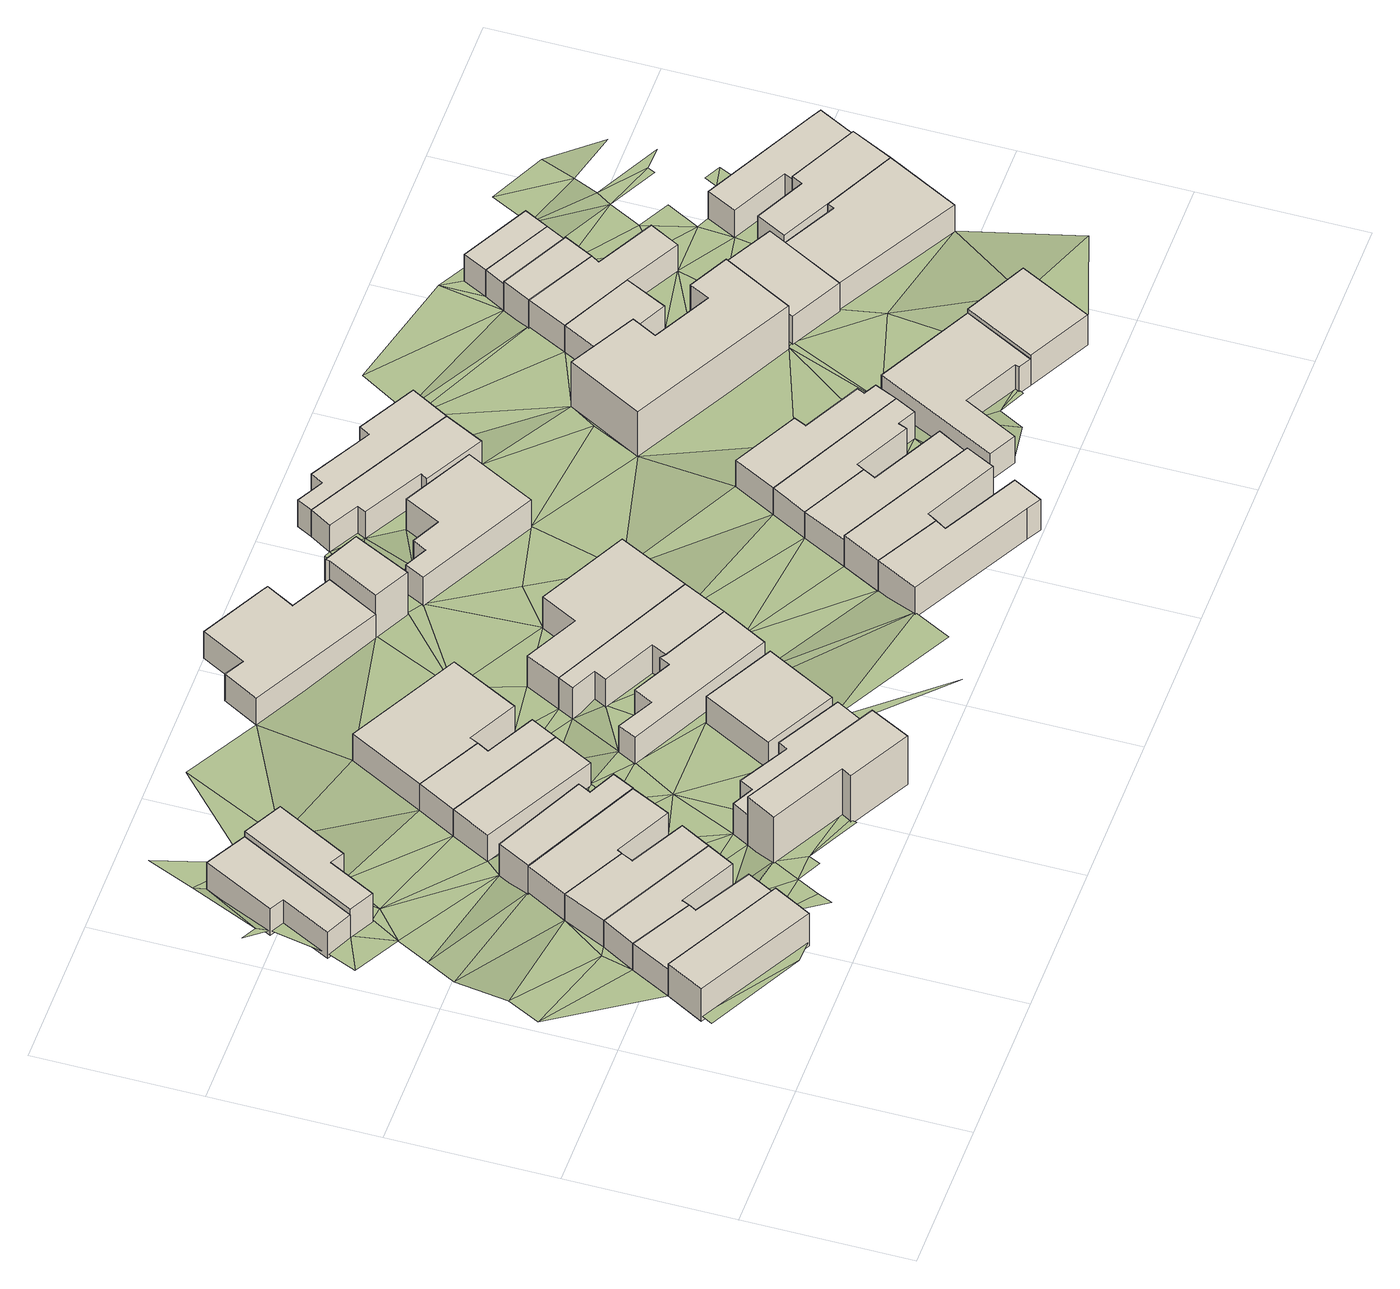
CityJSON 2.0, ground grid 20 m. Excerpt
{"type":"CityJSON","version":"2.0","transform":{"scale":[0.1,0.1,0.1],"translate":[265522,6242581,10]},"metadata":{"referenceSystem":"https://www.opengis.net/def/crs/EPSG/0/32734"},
"CityObjects":{
"building1":{"type":"Building","attributes":{"address":"Fenton Road Salt River Cape Town","building":"house","building:levels":"1","footprint":{"type":"Polygon"},"plus_code":"C3XQXRXV+X7R","ground_height":12.71,"building_height":4.1,"roof_height":16.81},"geometry":[{"type":"Solid","lod":"1","boundaries":[[[[0,1,2,3,4,5]],[[1,6,7,3,2]],[[6,8,9,7]],[[8,0,5,4,9]],[[4,3,7,9]],[[8,6,1,0]]]]}]},
"building2":{"type":"Building","attributes":{"address":"Fenton Road Salt River Cape Town","building":"house","building:levels":"1","footprint":{"type":"Polygon"},"plus_code":"C3XWX7X4+XJV","ground_height":11.81,"building_height":4.1,"roof_height":15.91},"geometry":[{"type":"Solid","lod":"1","boundaries":[[[[10,0,5,11]],[[0,8,12,5]],[[8,13,14,12]],[[13,15,16,14]],[[15,17,18,16]],[[17,10,11,18]],[[11,5,12,14,16,18]],[[17,15,13,8,0,10]]]]}]},
"building3":{"type":"Building","attributes":{"address":"Fenton Road Salt River Cape Town","building":"house","building:levels":"1","footprint":{"type":"Polygon"},"plus_code":"C4X2X9X2+X7V","ground_height":11.81,"building_height":4.1,"roof_height":15.91},"geometry":[{"type":"Solid","lod":"1","boundaries":[[[[19,10,11,20]],[[10,17,18,11]],[[17,21,22,18]],[[21,23,24,22]],[[23,25,26,24]],[[25,19,20,26]],[[20,11,18,22,24,26]],[[25,23,21,17,10,19]]]]}]},
"building4":{"type":"Building","attributes":{"address":"46 Tennyson Street Salt River Cape Town","building":"house","building:levels":"1","footprint":{"type":"Polygon"},"plus_code":"C3XHXHXC+X3X","ground_height":10.27,"building_height":4.1,"roof_height":14.37},"geometry":[{"type":"Solid","lod":"1","boundaries":[[[[27,28,29,30]],[[28,31,32,29]],[[31,33,34,32]],[[33,35,36,34]],[[35,37,38,36]],[[37,27,30,38]],[[30,29,32,34,36,38]],[[37,35,33,31,28,27]]]]}]},
"building5":{"type":"Building","attributes":{"address":"Fenton Road Salt River Cape Town","building":"house","building:levels":"1","footprint":{"type":"Polygon"},"plus_code":"C4X5X2X5+XHV","ground_height":11.81,"building_height":4.1,"roof_height":15.91},"geometry":[{"type":"Solid","lod":"1","boundaries":[[[[39,19,20,40]],[[19,25,26,20]],[[25,41,42,26]],[[41,43,44,42]],[[43,45,46,44]],[[45,39,40,46]],[[40,20,26,42,44,46]],[[45,43,41,25,19,39]]]]}]},
"building6":{"type":"Building","attributes":{"address":"48 Tennyson Street Salt River Cape Town","building":"house","building:levels":"1","footprint":{"type":"Polygon"},"plus_code":"C3XQXWXP+XWW","ground_height":11.05,"building_height":4.1,"roof_height":15.15},"geometry":[{"type":"Solid","lod":"1","boundaries":[[[[28,27,30,47,48,29]],[[27,49,50,47,30]],[[49,51,52,50]],[[51,53,54,52]],[[53,55,56,54]],[[55,28,29,48,56]],[[48,47,50,52,54,56]],[[55,53,51,49,27,28]]]]}]},
"building7":{"type":"Building","attributes":{"address":"Fenton Road Salt River Cape Town","building":"house","building:levels":"1","footprint":{"type":"Polygon"},"plus_code":"C4X7XQXW+X8W","ground_height":11.81,"building_height":4.1,"roof_height":15.91},"geometry":[{"type":"Solid","lod":"1","boundaries":[[[[57,39,40,58]],[[39,45,46,40]],[[45,59,60,46]],[[59,61,62,60]],[[61,63,64,62]],[[63,57,58,64]],[[58,40,46,60,62,64]],[[63,61,59,45,39,57]]]]}]},
"building8":{"type":"Building","attributes":{"address":"Fenton Road Salt River Cape Town","building":"house","building:levels":"1","footprint":{"type":"Polygon"},"plus_code":"C4XCXJXF+X6R","ground_height":11.88,"building_height":4.1,"roof_height":15.98},"geometry":[{"type":"Solid","lod":"1","boundaries":[[[[65,66,64,67,68,58]],[[66,69,70,67,64]],[[69,71,72,70]],[[71,73,74,72]],[[73,75,76,74]],[[75,65,58,68,76]],[[68,67,70,72,74,76]],[[75,73,71,69,66,65]]]]}]},
"building9":{"type":"Building","attributes":{"address":"38 Goldsmith Road Salt River Cape Town","building":"house","building:levels":"2","footprint":{"type":"Polygon"},"plus_code":"C5X2XHX7+XQW","ground_height":12.55,"building_height":6.9,"roof_height":19.45},"geometry":[{"type":"Solid","lod":"1","boundaries":[[[[77,78,79,80,81,82]],[[78,83,84,85,80,79]],[[83,86,87,88,85,84]],[[86,89,90,88,87]],[[89,91,92,90]],[[91,77,82,81,92]],[[81,80,85,88,90,92]],[[91,89,86,83,78,77]]]]}]},
"building10":{"type":"Building","attributes":{"address":"37 Fenton Road Salt River Cape Town","building":"house","building:levels":"1","footprint":{"type":"Polygon"},"plus_code":"C4XHXQX7+X2X","ground_height":11.13,"building_height":4.1,"roof_height":15.23},"geometry":[{"type":"Solid","lod":"1","boundaries":[[[[93,94,95,96]],[[94,97,98,95]],[[97,99,100,98]],[[99,93,96,100]],[[96,95,98,100]],[[99,97,94,93]]]]}]},
"building11":{"type":"Building","attributes":{"address":"36 Goldsmith Road Salt River Cape Town","building":"house","building:levels":"1","footprint":{"type":"Polygon"},"plus_code":"C5X6X5XP+XXV","ground_height":12.55,"building_height":4.1,"roof_height":16.65},"geometry":[{"type":"Solid","lod":"1","boundaries":[[[[78,101,102,79]],[[101,103,104,102]],[[103,105,106,104]],[[105,107,108,106]],[[107,109,110,108]],[[109,111,112,110]],[[111,83,84,112]],[[83,78,79,84]],[[79,102,104,106,108,110,112,84]],[[83,111,109,107,105,103,101,78]]]]}]},
"building12":{"type":"Building","attributes":{"address":"35 Fenton Road Salt River Cape Town","building":"house","building:levels":"1","footprint":{"type":"Polygon"},"plus_code":"C4XPXPXW+XRX","ground_height":11.13,"building_height":4.1,"roof_height":15.23},"geometry":[{"type":"Solid","lod":"1","boundaries":[[[[113,93,96,114]],[[93,99,100,96]],[[99,115,116,100]],[[115,117,118,116]],[[117,119,120,118]],[[119,113,114,120]],[[114,96,100,116,118,120]],[[119,117,115,99,93,113]]]]}]},
"building13":{"type":"Building","attributes":{"address":"31 Fenton Road Salt River Cape Town","building":"house","building:levels":"1","footprint":{"type":"Polygon"},"plus_code":"C4XVXWX5+XMR","ground_height":11.13,"building_height":4.1,"roof_height":15.23},"geometry":[{"type":"Solid","lod":"1","boundaries":[[[[113,119,120,114]],[[119,121,122,120]],[[121,123,124,122]],[[123,125,126,124]],[[125,127,128,126]],[[127,113,114,128]],[[114,120,122,124,126,128]],[[127,125,123,121,119,113]]]]}]},
"building14":{"type":"Building","attributes":{"address":"34 Goldsmith Road Salt River Cape Town","building":"house","building:levels":"1","footprint":{"type":"Polygon"},"plus_code":"C5XHXRX6+XPW","ground_height":11.83,"building_height":4.1,"roof_height":15.93},"geometry":[{"type":"Solid","lod":"1","boundaries":[[[[129,130,131,132]],[[130,133,134,131]],[[133,135,136,134]],[[135,129,132,136]],[[132,131,134,136]],[[135,133,130,129]]]]}]},
"building15":{"type":"Building","attributes":{"address":"32A Goldsmith Road Salt River Cape Town","building":"house","building:levels":"1","footprint":{"type":"Polygon"},"plus_code":"C5XJX7XR+XRW","ground_height":11.83,"building_height":4.1,"roof_height":15.93},"geometry":[{"type":"Solid","lod":"1","boundaries":[[[[137,138,139,140]],[[138,141,142,139]],[[141,143,144,142]],[[143,145,146,144]],[[145,147,148,146]],[[147,149,150,148]],[[149,151,152,150]],[[151,153,154,152]],[[153,137,140,154]],[[140,139,142,144,146,148,150,152,154]],[[153,151,149,147,145,143,141,138,137]]]]}]},
"building16":{"type":"Building","attributes":{"address":"32 Goldsmith Road Salt River Cape Town","building":"house","building:levels":"1","footprint":{"type":"Polygon"},"plus_code":"C5XRX8XQ+XJV","ground_height":11.83,"building_height":4.1,"roof_height":15.93},"geometry":[{"type":"Solid","lod":"1","boundaries":[[[[155,156,157,140]],[[156,158,159,157]],[[158,160,161,159]],[[160,162,163,161]],[[162,164,165,163]],[[164,166,167,165]],[[166,168,139,167]],[[168,155,140,139]],[[140,157,159,161,163,165,167,139]],[[168,166,164,162,160,158,156,155]]]]}]},
"building17":{"type":"Building","attributes":{"address":"29 Fenton Road Salt River Cape Town","building":"house","building:levels":"1","footprint":{"type":"Polygon"},"plus_code":"C5X5XCXQ+XFW","ground_height":10.48,"building_height":4.1,"roof_height":14.58},"geometry":[{"type":"Solid","lod":"1","boundaries":[[[[169,170,171,172]],[[170,173,174,171]],[[173,175,176,174]],[[175,177,178,176]],[[177,179,180,178]],[[179,181,182,180]],[[181,183,184,182]],[[183,185,186,184]],[[185,169,172,186]],[[172,171,174,176,178,180,182,184,186]],[[185,183,181,179,177,175,173,170,169]]]]}]},
"building18":{"type":"Building","attributes":{"address":"30 Goldsmith Road Salt River Cape Town","building":"house","building:levels":"1","footprint":{"type":"Polygon"},"plus_code":"C6X3XRXF+X3V","ground_height":11.83,"building_height":4.1,"roof_height":15.93},"geometry":[{"type":"Solid","lod":"1","boundaries":[[[[156,187,188,157]],[[187,189,190,188]],[[189,191,192,190]],[[191,193,194,192]],[[193,158,159,194]],[[158,156,157,159]],[[157,188,190,192,194,159]],[[158,193,191,189,187,156]]]]}]},
"building19":{"type":"Building","attributes":{"address":"Fenton Road Salt River Cape Town","building":"house","building:levels":"2","footprint":{"type":"Polygon"},"plus_code":"C5XQXMXG+X2W","ground_height":10.56,"building_height":6.9,"roof_height":17.46},"geometry":[{"type":"Solid","lod":"1","boundaries":[[[[195,196,186,197,198,172]],[[196,199,200,197,186]],[[199,201,202,200]],[[201,203,204,202]],[[203,195,172,198,204]],[[198,197,200,202,204]],[[203,201,199,196,195]]]]}]},
"building20":{"type":"Building","attributes":{"address":"37 Goldsmith Road Salt River Cape Town","building":"house","building:levels":"1","footprint":{"type":"Polygon"},"plus_code":"C7X3X4XG+XCX","ground_height":12.44,"building_height":4.1,"roof_height":16.54},"geometry":[{"type":"Solid","lod":"1","boundaries":[[[[205,206,207,208]],[[206,209,210,207]],[[209,211,212,210]],[[211,213,214,212]],[[213,215,216,214]],[[215,217,218,216]],[[217,205,208,218]],[[208,207,210,212,214,216,218]],[[217,215,213,211,209,206,205]]]]}]},
"building21":{"type":"Building","attributes":{"address":"28 Goldsmith Road Salt River Cape Town","building":"house","building:levels":"1","footprint":{"type":"Polygon"},"plus_code":"C6XFXPXF+XRW","ground_height":11.18,"building_height":4.1,"roof_height":15.28},"geometry":[{"type":"Solid","lod":"1","boundaries":[[[[219,220,221,222]],[[220,223,224,221]],[[223,225,226,224]],[[225,227,228,226]],[[227,229,230,228]],[[229,231,232,230]],[[231,233,234,232]],[[233,219,222,234]],[[222,221,224,226,228,230,232,234]],[[233,231,229,227,225,223,220,219]]]]}]},
"building22":{"type":"Building","attributes":{"address":"35 Goldsmith Road Salt River Cape Town","building":"house","building:levels":"1","footprint":{"type":"Polygon"},"plus_code":"C7X4XFXV+X8W","ground_height":12.44,"building_height":4.1,"roof_height":16.54},"geometry":[{"type":"Solid","lod":"1","boundaries":[[[[235,236,237,208,238,239]],[[236,240,218,208,237]],[[240,241,242,218]],[[241,243,244,242]],[[243,245,246,244]],[[245,235,239,238,246]],[[238,208,218,242,244,246]],[[245,243,241,240,236,235]]]]}]},
"building23":{"type":"Building","attributes":{"address":"33 Goldsmith Road Salt River Cape Town","building":"house","building:levels":"1","footprint":{"type":"Polygon"},"plus_code":"C7X8X2X6+XGX","ground_height":11.69,"building_height":4.1,"roof_height":15.79},"geometry":[{"type":"Solid","lod":"1","boundaries":[[[[247,235,239,248]],[[235,245,249,239]],[[245,250,251,249]],[[250,252,253,251]],[[252,254,255,253]],[[254,247,248,255]],[[248,239,249,251,253,255]],[[254,252,250,245,235,247]]]]}]},
"building24":{"type":"Building","attributes":{"address":"Goldsmith Road Salt River Cape Town","building":"house","building:levels":"1","footprint":{"type":"Polygon"},"plus_code":"C6XMXRXQ+X9X","ground_height":10.56,"building_height":4.1,"roof_height":14.66},"geometry":[{"type":"Solid","lod":"1","boundaries":[[[[256,257,258,259]],[[257,260,261,258]],[[260,262,263,261]],[[262,264,265,263]],[[264,266,267,265]],[[266,268,269,267]],[[268,270,271,269]],[[270,256,259,271]],[[259,258,261,263,265,267,269,271]],[[270,268,266,264,262,260,257,256]]]]}]},
"building25":{"type":"Building","attributes":{"address":"31 Goldsmith Road Salt River Cape Town","building":"house","building:levels":"1","footprint":{"type":"Polygon"},"plus_code":"C7X9XMX9+XHX","ground_height":11.69,"building_height":4.1,"roof_height":15.79},"geometry":[{"type":"Solid","lod":"1","boundaries":[[[[272,247,248,273]],[[247,254,255,248]],[[254,274,275,255]],[[274,276,277,275]],[[276,278,279,277]],[[278,280,281,279]],[[280,282,283,281]],[[282,272,273,283]],[[273,248,255,275,277,279,281,283]],[[282,280,278,276,274,254,247,272]]]]}]},
"building26":{"type":"Building","attributes":{"address":"Goldsmith Road Salt River Cape Town","building":"house","building:levels":"1","footprint":{"type":"Polygon"},"plus_code":"C6XRXPXH+XWV","ground_height":10.58,"building_height":4.1,"roof_height":14.68},"geometry":[{"type":"Solid","lod":"1","boundaries":[[[[257,256,259,258]],[[256,284,285,259]],[[284,286,287,285]],[[286,288,289,287]],[[288,290,291,289]],[[290,292,293,291]],[[292,294,295,293]],[[294,257,258,295]],[[258,259,285,287,289,291,293,295]],[[294,292,290,288,286,284,256,257]]]]}]},
"building27":{"type":"Building","attributes":{"address":"29 Goldsmith Road Salt River Cape Town","building":"house","building:levels":"1","footprint":{"type":"Polygon"},"plus_code":"C7XGXFX2+X2X","ground_height":11.69,"building_height":4.1,"roof_height":15.79},"geometry":[{"type":"Solid","lod":"1","boundaries":[[[[272,282,283,273]],[[282,296,297,283]],[[296,298,299,297]],[[298,300,301,299]],[[300,302,303,301]],[[302,304,305,303]],[[304,306,307,305]],[[306,272,273,307]],[[273,283,297,299,301,303,305,307]],[[306,304,302,300,298,296,282,272]]]]}]},
"building28":{"type":"Building","attributes":{"address":"56 Tennyson Street Salt River Cape Town","building":"house","building:levels":"1","footprint":{"type":"Polygon"},"plus_code":"C8X6X9X6+XMV","ground_height":11.64,"building_height":4.1,"roof_height":15.74},"geometry":[{"type":"Solid","lod":"1","boundaries":[[[[308,309,310,311]],[[309,312,313,310]],[[312,314,315,313]],[[314,316,317,315]],[[316,318,319,317]],[[318,320,321,319]],[[320,322,323,321]],[[322,308,311,323]],[[311,310,313,315,317,319,321,323]],[[322,320,318,316,314,312,309,308]]]]}]},
"building29":{"type":"Building","attributes":{"address":"25 Tennyson Street Salt River Cape Town","building":"apartments","building:levels":"2","building:flats":"3","footprint":{"type":"Polygon"},"plus_code":"C7XQX2X7+X3V","ground_height":11.12,"building_height":6.9,"roof_height":18.02},"geometry":[{"type":"Solid","lod":"1","boundaries":[[[[324,325,326,327]],[[325,328,329,326]],[[328,330,331,329]],[[330,332,333,331]],[[332,334,335,333]],[[334,336,337,335]],[[336,338,339,337]],[[338,324,327,339]],[[327,326,329,331,333,335,337,339]],[[338,336,334,332,330,328,325,324]]]]}]},
"building30":{"type":"Building","attributes":{"address":"25 Goldsmith Road Salt River Cape Town","building":"house","building:levels":"1","footprint":{"type":"Polygon"},"plus_code":"C8X3X5XV+X2R","ground_height":11.12,"building_height":4.1,"roof_height":15.22},"geometry":[{"type":"Solid","lod":"1","boundaries":[[[[340,341,342,343]],[[341,344,345,342]],[[344,346,347,345]],[[346,340,343,347]],[[343,342,345,347]],[[346,344,341,340]]]]}]},
"building31":{"type":"Building","attributes":{"address":"30 Kingsley Road Salt River Cape Town","building":"house","building:levels":"1","footprint":{"type":"Polygon"},"plus_code":"C8XPX7XJ+X7X","ground_height":12.23,"building_height":4.1,"roof_height":16.33},"geometry":[{"type":"Solid","lod":"1","boundaries":[[[[308,322,323,348,349,311]],[[322,350,351,348,323]],[[350,352,353,351]],[[352,308,311,349,353]],[[349,348,351,353]],[[352,350,322,308]]]]}]},
"building32":{"type":"Building","attributes":{"address":"23 Goldsmith Road Salt River Cape Town","building":"house","building:levels":"1","footprint":{"type":"Polygon"},"plus_code":"C8X9XCX5+X6R","ground_height":11.1,"building_height":4.1,"roof_height":15.2},"geometry":[{"type":"Solid","lod":"1","boundaries":[[[[354,340,343,355]],[[340,346,347,343]],[[346,356,357,347]],[[356,358,359,357]],[[358,360,361,359]],[[360,362,363,361]],[[362,354,355,363]],[[355,343,347,357,359,361,363]],[[362,360,358,356,346,340,354]]]]}]},
"building33":{"type":"Building","attributes":{"address":"Tennyson Street","building":"house","building:levels":"1","footprint":{"type":"Polygon"},"plus_code":"C8XHXJX2+XPW","ground_height":11.64,"building_height":4.1,"roof_height":15.74},"geometry":[{"type":"Solid","lod":"1","boundaries":[[[[364,365,366,367]],[[365,368,369,366]],[[368,370,371,369]],[[370,372,373,371]],[[372,364,367,373]],[[367,366,369,371,373]],[[372,370,368,365,364]]]]}]},
"building34":{"type":"Building","attributes":{"address":"Goldsmith Road Salt River Cape Town","building":"house","building:levels":"1","footprint":{"type":"Polygon"},"plus_code":"C8X7XJX7+XMV","ground_height":11.1,"building_height":4.1,"roof_height":15.2},"geometry":[{"type":"Solid","lod":"1","boundaries":[[[[374,375,376,355,377,378]],[[375,379,363,355,376]],[[379,380,381,363]],[[380,374,378,377,381]],[[377,355,363,381]],[[380,379,375,374]]]]}]},
"building35":{"type":"Building","attributes":{"address":"Goldsmith Road Salt River Cape Town","building":"house","building:levels":"1","footprint":{"type":"Polygon"},"plus_code":"C8X9X5XW+X4X","ground_height":10.68,"building_height":4.1,"roof_height":14.78},"geometry":[{"type":"Solid","lod":"1","boundaries":[[[[382,374,378,383]],[[374,380,384,378]],[[380,385,386,384]],[[385,382,383,386]],[[383,378,384,386]],[[385,380,374,382]]]]}]},
"building36":{"type":"Building","attributes":{"address":"Goldsmith Road Salt River Cape Town","building":"house","building:levels":"1","footprint":{"type":"Polygon"},"plus_code":"C8XCXJXR+X4W","ground_height":10.68,"building_height":4.1,"roof_height":14.78},"geometry":[{"type":"Solid","lod":"1","boundaries":[[[[382,385,386,383]],[[385,387,388,386]],[[387,389,390,388]],[[389,382,383,390]],[[383,386,388,390]],[[389,387,385,382]]]]}]},
"building37":{"type":"Building","attributes":{"address":"28 Kingsley Road Salt River Cape Town","building":"house","building:levels":"1","footprint":{"type":"Polygon"},"plus_code":"C9X6XVXJ+X9X","ground_height":11.64,"building_height":4.1,"roof_height":15.74},"geometry":[{"type":"Solid","lod":"1","boundaries":[[[[391,392,393,394]],[[392,395,396,393]],[[395,397,366,396]],[[397,398,367,366]],[[398,399,400,367]],[[399,391,394,400]],[[394,393,396,366,367,400]],[[399,398,397,395,392,391]]]]}]},
"building38":{"type":"Building","attributes":{"address":"26 Kingsley Road Salt River Cape Town","building":"house","building:levels":"1","footprint":{"type":"Polygon"},"plus_code":"C9X8X5X5+XVX","ground_height":11.64,"building_height":4.1,"roof_height":15.74},"geometry":[{"type":"Solid","lod":"1","boundaries":[[[[401,402,403,394]],[[402,404,405,406,403]],[[404,407,408,409,406,405]],[[407,410,411,409,408]],[[410,412,413,411]],[[412,414,393,413]],[[414,401,394,393]],[[394,403,406,409,411,413,393]],[[414,412,410,407,404,402,401]]]]}]},
"building39":{"type":"Building","attributes":{"address":"24 Kingsley Road Salt River Cape Town","building":"house","building:levels":"1","footprint":{"type":"Polygon"},"plus_code":"C9X9XPX4+X7R","ground_height":11.17,"building_height":4.1,"roof_height":15.27},"geometry":[{"type":"Solid","lod":"1","boundaries":[[[[402,415,416,417]],[[415,418,419,416]],[[418,420,421,419]],[[420,422,423,421]],[[422,424,425,423]],[[424,404,405,425]],[[404,402,417,405]],[[417,416,419,421,423,425,405]],[[404,424,422,420,418,415,402]]]]}]},
"terrain1":{"type":"TINRelief","geometry":[{"type":"CompositeSurface","lod":"1","boundaries":[[[426,427,428]],[[0,10,429]],[[430,431,429]],[[10,430,429]],[[427,426,432]],[[433,431,39]],[[430,39,431]],[[430,10,19]],[[434,435,436]],[[436,437,434]],[[433,57,438]],[[19,39,430]],[[439,440,435]],[[441,442,440]],[[39,57,433]],[[443,434,437]],[[438,75,437]],[[444,443,437]],[[17,15,445]],[[21,17,446]],[[31,441,440]],[[75,438,57]],[[437,75,444]],[[447,448,449]],[[446,17,445]],[[443,444,450]],[[448,451,445]],[[441,31,452]],[[448,447,451]],[[453,450,444]],[[446,445,454]],[[451,454,445]],[[444,75,94]],[[452,31,28]],[[453,444,93]],[[43,455,45]],[[456,451,457]],[[451,456,454]],[[458,446,83]],[[94,93,444]],[[459,452,28]],[[83,446,454]],[[460,59,45]],[[455,460,45]],[[458,111,455]],[[458,83,111]],[[461,94,75]],[[462,454,456]],[[455,111,460]],[[93,113,453]],[[55,453,113]],[[463,456,464]],[[462,456,463]],[[111,465,460]],[[111,109,107]],[[28,55,466]],[[94,461,467]],[[468,460,465]],[[465,111,107]],[[469,461,470]],[[468,465,469]],[[113,127,55]],[[469,467,461]],[[465,107,471]],[[469,465,472]],[[103,107,105]],[[467,469,472]],[[471,107,103]],[[466,55,183]],[[183,55,127]],[[467,472,473]],[[467,473,99]],[[119,117,115]],[[474,465,471]],[[472,465,474]],[[475,471,103]],[[119,123,121]],[[123,119,115]],[[99,473,160]],[[475,476,471]],[[115,99,160]],[[473,477,478]],[[158,123,115]],[[479,473,478]],[[160,473,479]],[[160,158,115]],[[153,472,474]],[[480,476,475]],[[481,160,479]],[[193,123,158]],[[482,183,127]],[[478,141,479]],[[123,193,125]],[[143,141,478]],[[482,127,125]],[[153,474,129]],[[141,483,479]],[[138,483,141]],[[129,476,484]],[[125,193,485]],[[486,484,476]],[[485,193,487]],[[153,129,484]],[[137,153,488]],[[489,482,125]],[[490,125,485]],[[489,125,490]],[[205,488,153]],[[491,137,488]],[[205,153,484]],[[195,203,170]],[[485,492,490]],[[493,489,490]],[[205,235,488]],[[201,489,493]],[[247,491,488]],[[494,492,485]],[[495,201,493]],[[493,496,495]],[[235,247,488]],[[203,201,497]],[[498,490,492]],[[491,272,494]],[[497,201,260]],[[201,495,264]],[[492,494,498]],[[260,201,264]],[[491,247,272]],[[220,495,499]],[[264,495,220]],[[264,262,260]],[[500,501,502]],[[503,504,500]],[[272,306,494]],[[264,220,266]],[[494,325,498]],[[268,266,220]],[[505,268,220]],[[306,325,494]],[[506,505,498]],[[254,252,276]],[[505,506,268]],[[507,503,508]],[[274,254,276]],[[509,506,498]],[[250,276,252]],[[507,508,250]],[[509,498,325]],[[325,306,304]],[[250,508,280]],[[276,250,280]],[[280,278,276]],[[280,508,510]],[[511,512,513]],[[256,506,324]],[[300,304,302]],[[324,506,509]],[[324,509,325]],[[514,286,284]],[[513,515,511]],[[324,284,256]],[[280,510,282]],[[325,304,516]],[[300,298,296]],[[510,296,282]],[[296,510,300]],[[511,515,517]],[[304,300,516]],[[515,518,519]],[[519,517,515]],[[340,284,324]],[[300,510,516]],[[284,354,514]],[[338,341,324]],[[341,340,324]],[[354,284,340]],[[514,374,520]],[[516,510,521]],[[338,336,344]],[[338,344,341]],[[510,522,521]],[[334,344,336]],[[510,308,522]],[[514,354,374]],[[344,334,332]],[[516,521,330]],[[374,523,520]],[[521,522,398]],[[524,522,308]],[[330,521,370]],[[356,344,332]],[[370,332,330]],[[344,356,346]],[[382,523,374]],[[356,332,370]],[[525,524,526]],[[389,523,382]],[[398,522,527]],[[527,522,524]],[[362,360,358]],[[362,358,528]],[[356,370,422]],[[370,368,410]],[[397,529,368]],[[530,523,389]],[[410,422,370]],[[529,397,395]],[[368,529,410]],[[524,525,527]],[[531,358,356]],[[528,358,532]],[[387,530,389]],[[531,356,422]],[[392,529,395]],[[533,534,528]],[[387,534,530]],[[358,531,532]],[[533,528,532]],[[531,422,420]],[[422,410,535]],[[530,534,533]],[[404,410,407]],[[532,531,536]],[[410,404,535]],[[537,530,533]],[[538,539,530]],[[530,537,538]],[[537,533,540]],[[541,540,533]],[[538,542,539]],[[543,544,545]],[[543,545,546]],[[537,540,547]],[[548,542,538]]]}]}
},
"vertices":[
[80,169,18],[55,124,18],[55,124,59],[55,124,68],[80,169,68],[80,169,59],[197,48,18],[197,48,68],[222,94,18],[222,94,68],
[105,217,18],[105,217,59],[222,94,59],[241,130,18],[241,130,59],[173,168,18],[173,168,59],[178,177,18],[178,177,59],
[128,257,18],[128,257,59],[182,186,18],[182,186,59],[250,151,18],[250,151,59],[268,184,18],[268,184,59],
[67,523,3],[143,666,3],[143,666,44],[67,523,44],[94,693,3],[94,693,44],[49,607,3],[49,607,44],[66,598,3],[66,598,44],[35,538,3],[35,538,44],
[153,309,18],[153,309,59],[288,220,18],[288,220,59],[222,255,18],[222,255,59],[229,269,18],[229,269,59],
[67,523,52],[143,666,52],[97,507,3],[97,507,52],[127,564,3],[127,564,52],[144,555,3],[144,555,52],[190,641,3],[190,641,52],
[180,359,18],[180,359,59],[232,275,18],[232,275,59],[301,240,18],[301,240,59],[324,287,18],[324,287,59],
[180,359,11],[324,287,11],[324,287,60],[180,359,60],[337,313,11],[337,313,60],[304,329,11],[304,329,60],[312,344,11],[312,344,60],[201,398,11],[201,398,60],
[456,20,19],[481,68,19],[481,68,66],[481,68,94],[456,20,94],[456,20,66],[318,156,19],[318,156,66],[318,156,94],[297,120,19],[297,120,66],[297,120,94],[388,72,19],[388,72,94],[381,60,19],[381,60,94],
[242,463,11],[217,416,11],[217,416,52],[242,463,52],[353,344,11],[353,344,52],[378,391,11],[378,391,52],
[507,115,19],[507,115,66],[430,157,19],[430,157,66],[424,146,19],[424,146,66],[364,179,19],[364,179,66],[355,163,19],[355,163,66],[329,176,19],[329,176,66],
[267,509,11],[267,509,52],[395,423,11],[395,423,52],[336,454,11],[336,454,52],[344,468,11],[344,468,52],
[349,478,11],[349,478,52],[408,447,11],[408,447,52],[451,529,11],[451,529,52],[316,600,11],[316,600,52],
[563,209,18],[478,254,18],[478,254,59],[563,209,59],[433,170,18],[433,170,59],[518,125,18],[518,125,59],
[604,274,18],[524,314,18],[524,314,59],[604,274,59],[518,319,18],[518,319,59],[511,306,18],[511,306,59],[464,330,18],[464,330,59],[452,307,18],[452,307,59],[408,330,18],[408,330,59],[397,308,18],[397,308,59],[574,219,18],[574,219,59],
[604,274,11],[630,326,11],[630,326,59],[456,413,11],[456,413,59],[446,394,11],[446,394,59],[477,379,11],[477,379,59],[469,364,11],[469,364,59],[533,332,11],[533,332,59],[524,314,11],
[532,695,5],[483,721,5],[483,721,46],[532,695,46],[502,755,5],[502,755,46],[497,758,5],[497,758,46],[417,800,5],[417,800,46],[388,746,5],[388,746,46],[364,759,5],[364,759,46],[340,716,5],[340,716,46],[498,632,5],[498,632,46],
[673,411,11],[673,411,59],[565,466,11],[565,466,59],[542,422,11],[542,422,59],[477,455,11],[477,455,59],
[532,695,6],[498,632,6],[498,632,75],[532,695,75],[541,610,6],[541,610,75],[575,679,6],[575,679,75],[532,700,6],[532,700,75],
[721,138,18],[695,88,18],[695,88,65],[721,138,65],[842,10,18],[842,10,65],[860,0,18],[860,0,65],[879,35,18],[879,35,65],[788,84,18],[788,84,65],[796,97,18],[796,97,65],
[748,607,6],[664,651,6],[664,651,53],[748,607,53],[642,608,6],[642,608,53],[608,625,6],[608,625,53],[599,608,6],[599,608,53],[571,622,6],[571,622,53],[559,598,6],[559,598,53],[704,523,6],[704,523,53],
[745,184,17],[721,138,17],[721,138,58],[745,184,65],[745,184,58],[796,97,17],[803,108,17],[803,108,65],[891,63,17],[891,63,65],[909,98,17],[909,98,65],
[772,237,17],[772,237,58],[909,98,58],[930,136,17],[930,136,58],[843,181,17],[843,181,58],[851,196,17],[851,196,58],
[800,649,6],[623,745,6],[623,745,47],[800,649,47],[607,719,6],[607,719,47],[643,699,6],[643,699,47],[638,689,6],[638,689,47],[710,649,6],[710,649,47],[705,641,6],[705,641,47],[776,602,6],[776,602,47],
[795,280,17],[795,280,58],[856,205,17],[856,205,58],[923,171,17],[923,171,58],[927,181,17],[927,181,58],[949,170,17],[949,170,58],[962,195,17],[962,195,58],
[826,695,6],[826,695,47],[756,733,6],[756,733,47],[749,720,6],[749,720,47],[674,761,6],[674,761,47],[665,746,6],[665,746,47],[633,763,6],[633,763,47],
[974,222,17],[974,222,58],[959,230,17],[959,230,58],[963,239,17],[963,239,58],[894,275,17],[894,275,58],[901,290,17],[901,290,58],[822,331,17],[822,331,58],
[1107,161,16],[991,221,16],[991,221,57],[1107,161,57],[915,74,16],[915,74,57],[948,57,16],[948,57,57],[983,123,16],[983,123,57],[1049,89,16],[1049,89,57],[1047,84,16],[1047,84,57],[1062,76,16],[1062,76,57],
[887,537,11],[838,446,11],[838,446,80],[887,537,80],[1037,340,11],[1037,340,80],[1083,425,11],[1083,425,80],[1035,450,11],[1035,450,80],[1022,426,11],[1022,426,80],[952,463,11],[952,463,80],[968,493,11],[968,493,80],
[962,568,11],[936,518,11],[936,518,52],[962,568,52],[1022,475,11],[1022,475,52],[1047,525,11],[1047,525,52],
[1062,76,63],[1107,161,63],[1138,36,16],[1138,36,63],[1183,123,16],[1183,123,63],
[986,616,11],[986,616,52],[1113,489,11],[1113,489,52],[1132,525,11],[1132,525,52],[1063,562,11],[1063,562,52],[1069,572,11],[1069,572,52],
[1107,305,11],[1147,379,11],[1147,379,57],[1107,305,57],[1158,400,11],[1158,400,57],[1097,433,11],[1097,433,57],[1045,338,11],[1045,338,57],
[1004,650,7],[986,616,7],[986,616,48],[1004,650,52],[1004,650,48],[1069,572,7],[1087,607,7],[1087,607,52],
[1018,675,7],[1018,675,48],[1087,607,48],[1100,632,7],[1100,632,48],
[1115,661,7],[1115,661,48],[1033,704,7],[1033,704,48],
[1301,310,16],[1215,353,16],[1215,353,57],[1301,310,57],[1211,345,16],[1211,345,57],[1147,379,16],[1107,305,16],[1255,223,16],[1255,223,57],
[1301,310,11],[1326,360,11],[1326,360,57],[1242,402,11],[1242,402,53],[1242,402,57],[1235,389,11],[1235,389,53],[1235,389,57],[1175,419,11],[1175,419,57],[1156,383,11],[1156,383,57],[1215,353,11],
[1349,404,11],[1349,404,53],[1326,360,53],[1338,410,11],[1338,410,53],[1197,482,11],[1197,482,53],[1179,446,11],[1179,446,53],[1247,412,11],[1247,412,53],
[165,49,27],[55,124,27],[47,110,27],[1,290,18],[115,255,18],[21,330,18],[197,48,27],[36,396,11],[67,523,11],[35,538,11],[20,502,11],[76,472,11],[55,432,11],[66,598,11],[49,607,11],[47,623,11],[29,632,11],[97,507,11],[115,505,11],[241,130,26],[250,151,19],[266,60,26],[222,94,27],[258,42,26],[127,564,11],[280,87,26],[91,708,3],[144,555,11],[297,120,26],[288,220,19],[316,86,26],[309,72,26],[268,184,19],[115,765,3],[301,240,19],[312,344,19],[388,72,26],[381,60,26],[379,53,26],[365,255,19],[250,766,5],[353,344,19],[324,287,19],[337,313,19],[304,329,19],[433,170,19],[397,308,19],[408,330,19],[478,254,19],[507,115,26],[518,125,26],[452,307,19],[464,330,19],[469,364,19],[616,10,26],[477,379,19],[498,632,12],[533,332,18],[695,88,26],[565,466,12],[671,43,26],[542,422,12],[616,255,18],[541,610,12],[559,598,12],[630,326,18],[616,505,12],[571,622,12],[673,411,12],[608,625,12],[599,608,12],[599,722,6],[704,523,12],[642,608,12],[796,97,24],[788,84,24],[879,35,24],[891,63,24],[803,108,24],[748,607,11],[776,602,11],[909,98,24],[915,74,24],[867,505,11],[991,221,17],[983,123,24],[948,57,24],[995,64,22],[832,706,6],[1011,94,22],[1037,340,16],[1049,89,22],[1043,78,22],[1047,84,22],[867,765,6],[1045,338,16],[1117,255,16],[1018,728,7],[1183,123,22],[1286,82,23],[1138,36,22],[1255,223,17],[1087,607,11],[1156,383,16],[1136,664,7],[1182,489,11],[1165,549,11],[1185,588,11],[1100,632,11],[1247,412,12],[1203,529,11],[1197,607,11],[1214,638,7],[1161,713,7],[1248,566,12],[1244,557,12],[1230,680,7],[1272,493,12],[1253,503,12],[1245,488,12],[1265,478,12],[1277,565,12],[1275,620,12]
]}
